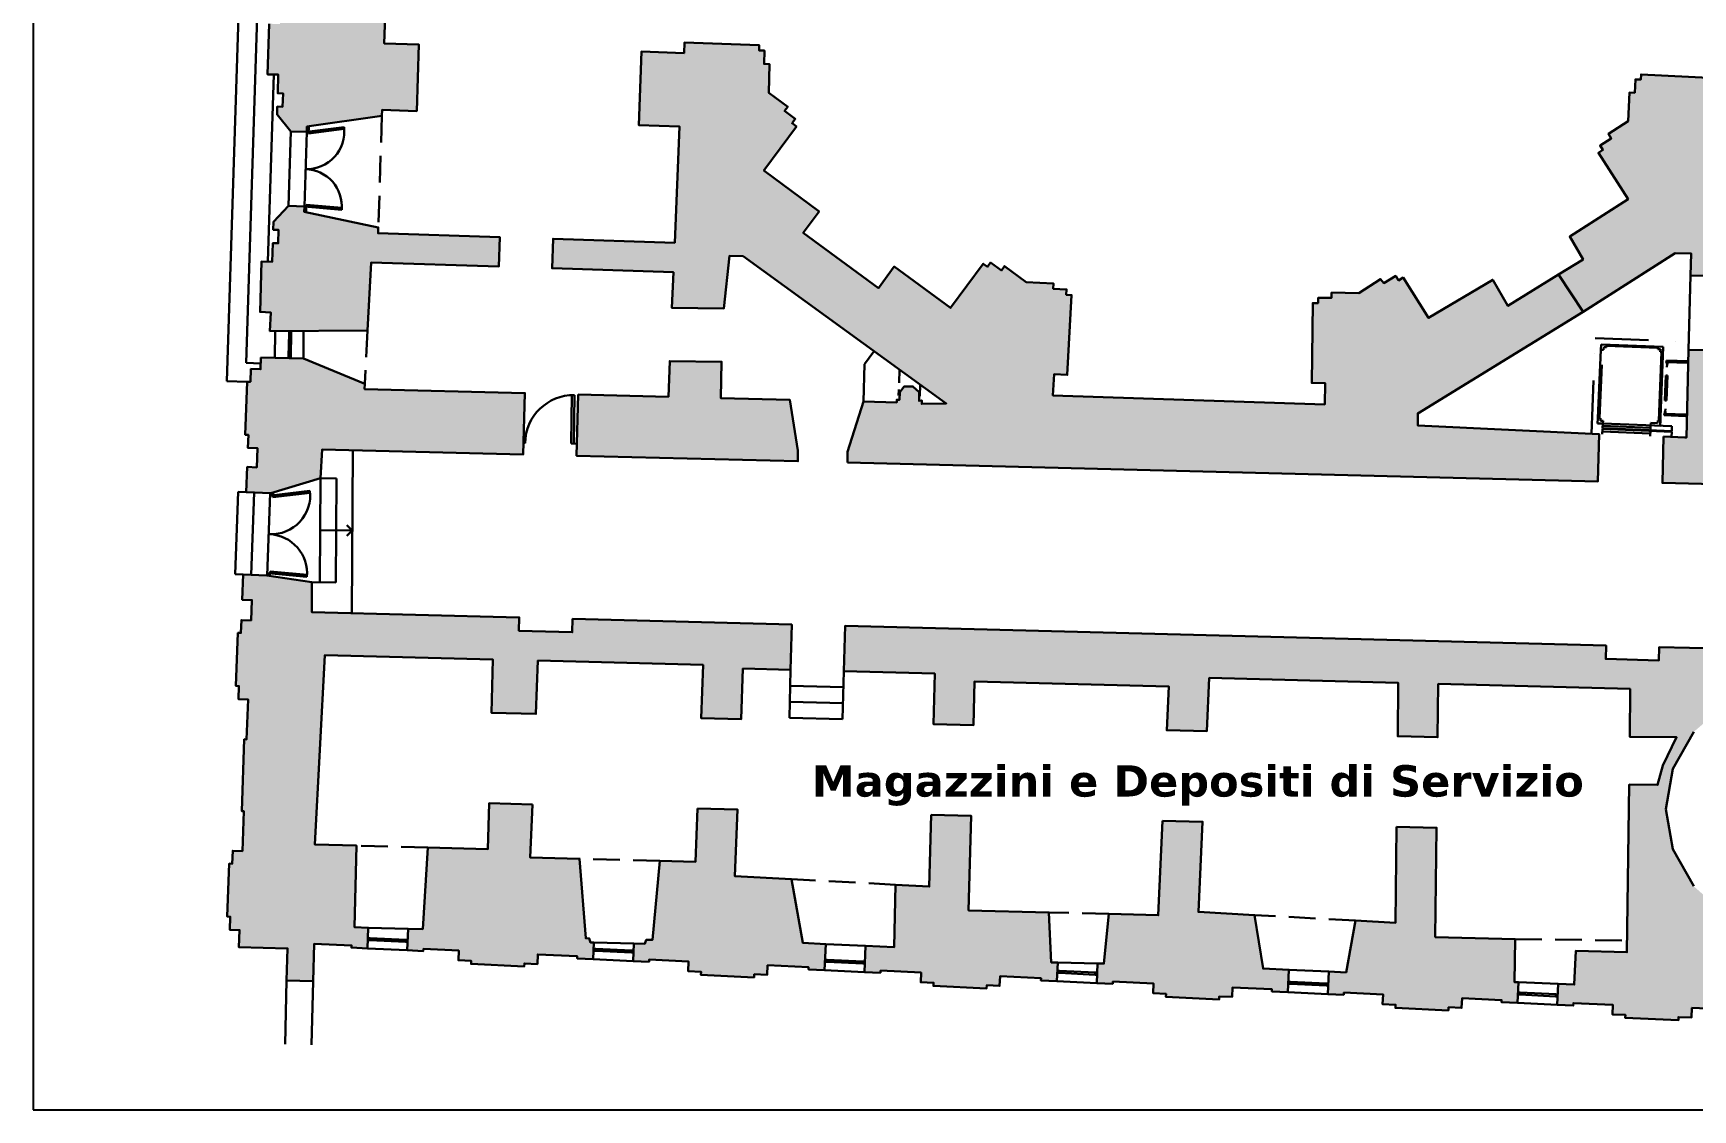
# Model space of a CAD drawing. Extents: x 1037 to 14540, y 1034 to 18285.
# Drawn here: x 7937 to 11051, y 14084 to 16105 of the extents above; entities that cross this region are included whole.
import ezdxf

# ---------------------------------------------------------------- set-up
doc = ezdxf.new("R2010")
doc.units = 0
doc.header["$LTSCALE"] = 100
doc.header["$MEASUREMENT"] = 0
for name, pattern in [('TRATTEGGIATA', [0.75, 0.5, -0.25]), ('TRATTEGGIATA2', [0.375, 0.25, -0.125]), ('TRATTO-PUNTOX2', [2, 1, -0.5, 0, -0.5])]:
    doc.linetypes.add(name, pattern=pattern)
for name, color, linetype in [('infissi', 251, 'CONTINUOUS'), ('legenda testi', 7, 'CONTINUOUS'), ('murature polilinee', 7, 'CONTINUOUS'), ('murature retini', 253, 'CONTINUOUS'), ('proiezioni', 252, 'CONTINUOUS')]:
    doc.layers.add(name, color=color, linetype=linetype)
doc.layers.add('testi', color=252, linetype='CONTINUOUS', lineweight=30)
doc.styles.add('stile1', font='verdanab.ttf', dxfattribs={"height": 1})

msp = doc.modelspace()

# ---------------------------------------------------------------- hatches: boundary and pattern name
at = {"layer": 'murature retini', "lineweight": 30}
h = msp.add_hatch(color=256, dxfattribs=at)
h.paths.add_polyline_path([(12325.4, 14386.1), (13607.9, 14590.4), (13499.7, 15175.4), (13788.9, 15228.9), (13750.9, 15438.3), (13750.1, 15456.9), (13775, 15457.9), (13775.7, 15443), (14099.7, 15504.1), (14075.1, 15638.1), (13769.8, 15580.5), (13771.2, 15547.9), (13746.2, 15546.8), (13743.9, 15601.1), (14134.4, 15674.8), (14270.6, 14934.1), (14183.5, 14739), (14091.9, 15206.2), (13591.4, 15113.6), (13685.5, 14604.7), (13761, 14618.7), (13805.3, 14510.4), (13269.8, 14427.9), (13298.8, 14239.8), (13191.6, 14266), (13162.6, 14454), (12351.7, 14328.2), (12346.5, 14328.2), (12343.4, 14351.9), (12328, 14350.9)])
h.paths.add_polyline_path([(10845.6, 15581.7), (10799.4, 15652.1), (10845.6, 15680.2), (10820.4, 15723.4), (10929.9, 15793.3), (10874.4, 15880.4), (10882.8, 15885.8), (10877.4, 15894.2), (10898.5, 15907.6), (10893.1, 15916.1), (10929.9, 15939.6), (10932.6, 15993.8), (10942.6, 15993.3), (10943.8, 16018.3), (10953.8, 16017.8), (10954.3, 16027.8), (11094.1, 16020.9), (11093.5, 16005.9), (11103.5, 16005.5), (11100.2, 15921.1), (11340.7, 15911.3), (11347.6, 15890.3), (11355.9, 15869), (11531.7, 15863.1), (11539, 15903.3), (11779.4, 15893.5), (11787.8, 16099.3), (11844.1, 16125.5), (11849.9, 16266.9), (11795.8, 16297.6), (11804.1, 16502.3), (11563.7, 16512), (11544.7, 16551.3), (11380.5, 16556.6), (11367.2, 16520), (11124.9, 16529.9), (11121.4, 16446.5), (11111.4, 16446.9), (11110.8, 16432), (10970.9, 16436.4), (10971.2, 16446.4), (10961.2, 16446.7), (10962, 16471.7), (10952, 16472), (10953.6, 16522), (10913.3, 16551.5), (10919.2, 16559.6), (10899, 16574.3), (10904.9, 16582.4), (10896.8, 16588.3), (10957.8, 16671.7), (10852.9, 16748.5), (10882.4, 16788.8), (10741.2, 16892.1), (10711.7, 16851.8), (10606.7, 16928.5), (10545.7, 16845.1), (10537.7, 16851), (10531.8, 16843), (10511.6, 16857.7), (10505.7, 16849.7), (10465.3, 16879.2), (10415.4, 16881.8), (10415.9, 16891.8), (10391, 16893.1), (10391.5, 16903.1), (10381.5, 16903.7), (10389.5, 17053.5), (10414.4, 17052.1), (10416.5, 17092.1), (9906.3, 17109), (9905.8, 17069), (9930.8, 17068.6), (9928.8, 16918.6), (9918.8, 16918.8), (9918.7, 16908.8), (9893.7, 16909.1), (9893.6, 16899.1), (9843.6, 16899.8), (9801.3, 16873), (9796, 16881.4), (9774.9, 16868), (9769.5, 16876.5), (9761.1, 16871.1), (9705.7, 16958.4), (9596, 16888.7), (9569.2, 16930.9), (9421.4, 16837.2), (9448.2, 16795), (9338.4, 16725.3), (9393.8, 16638.1), (9385.3, 16632.7), (9390.7, 16624.3), (9369.6, 16610.9), (9374.9, 16602.4), (9332.7, 16575.6), (9331, 16525.7), (9321, 16526), (9320.1, 16501), (9310.1, 16501.4), (9309.8, 16491.4), (9169.9, 16496.2), (9170.6, 16516.2), (9090.6, 16518.9), (9095.4, 16656.9), (9173.9, 16654.2), (9179.5, 16872.5), (8951.3, 16881.1), (8953.1, 16935.7), (9180.9, 16927.8), (9183, 17024.5), (9254.7, 17023.6), (9252.7, 16875.4), (9604.1, 17105), (9586.4, 17142.1), (9256.4, 17146.6), (9255.8, 17103.5), (9186.1, 17104.5), (9186.2, 17114.5), (8824.1, 17119.5), (8823.9, 17111.8), (8813.9, 17112.1), (8814.1, 17119.6), (8616.3, 17122.3), (8613.8, 16942.4), (8809.6, 16939.7), (8811.6, 17022.1), (8821.6, 17021.9), (8819.6, 16940.3), (8853.2, 16939.1), (8851.4, 16884.3), (8623.2, 16891.7), (8622.8, 16880.7), (8482, 16860.8), (8481.7, 16850.8), (8451.7, 16851.8), (8425.9, 16883.4), (8426.5, 16898.4), (8436.5, 16898), (8437.3, 16923), (8427.3, 16923.4), (8428.5, 16958.3), (8408.5, 16959), (8411.8, 17054), (8431.8, 17053.4), (8432.9, 17088.4), (8442.9, 17088), (8445.2, 17138.8), (8463.4, 17138.5), (8468.2, 17394.1), (8543.2, 17392.7), (8541, 17275.1), (9100.9, 17264.6), (9103.1, 17382.2), (9168.1, 17381.3), (9166.1, 17273.5), (9669.5, 17264.1), (9670.2, 17301.7), (9731.7, 17300.6), (9731, 17262.9), (10300.9, 17252.2), (10302.9, 17359.7), (10372.7, 17358.4), (10370.7, 17250.9), (10965.6, 17239.8), (10963.4, 17365.6), (11039.4, 17367), (11042.2, 17210.6), (12047.6, 17235.5), (12046.7, 17358.8), (12123.7, 17352.9), (12124.7, 17250.2), (12265.4, 17263.7), (12393, 17276), (12398.9, 17226.8), (12325.6, 17219.8), (12351.6, 17017.3), (12434, 17024.8), (12438.6, 16974.8), (12339.6, 16968.3), (12355.1, 16847.8), (12799.7, 16877.3), (12781.9, 17013), (12857.7, 17032.3), (12870.3, 16980.7), (13637, 17097.9), (13625.3, 17221.5), (13827.9, 17269.4), (13862.2, 17112.3), (14105.8, 15822), (13783.3, 15761.1), (13636.3, 16983.1), (13270.8, 16921.7), (13272.9, 16909.1), (12945.2, 16854), (12285.2, 16810.3), (12267.6, 17213.7), (12152, 17202.6), (12153.7, 17175.6), (12158.7, 17175.9), (12162.6, 17097), (12157.5, 17096.8), (12158.5, 17069.9), (12153.7, 17069.7), (12170.7, 16680.9), (12174.7, 16681.3), (12177.2, 16654.5), (12183.3, 16655.1), (12188.5, 16576.2), (12183.4, 16575.9), (12185.2, 16549), (12181.2, 16548.7), (12195.7, 16329.2), (12148.3, 16326.1), (12147.9, 16331.5), (12075.2, 16332.7), (12023.9, 17107.9), (11147.1, 17086.1), (11146.4, 17036.2), (11055.1, 17037.5), (11056.9, 17111.4), (10727, 17119.3), (10707.9, 17082.9), (11050.4, 16840.3), (11053.2, 16957.5), (11145.3, 16956.2), (11140.7, 16616.5), (11927.4, 16584.6), (11894.7, 15803.3), (11134.3, 15822.4), (11129.8, 15649.3), (11047, 15650.4), (11048, 15691.6), (11018.4, 15692)])
h.paths.add_polyline_path([(12018, 15320.1), (12165.1, 15316.4), (12114, 15797.8), (12001.1, 15800.7), (12005.2, 15901.6), (12072.3, 15899.9), (12070.9, 16117.5), (12161.5, 16131.5), (12161.2, 16136.9), (12208.2, 16140.2), (12223.5, 15909.5), (12228.3, 15909.8), (12229.9, 15885.7), (12235, 15886.1), (12240.2, 15807.2), (12235.2, 15806.9), (12236.8, 15782.8), (12231.9, 15782.5), (12259.5, 15366.1), (12264.3, 15366.4), (12265.9, 15342.3), (12271, 15342.7), (12276.2, 15263.8), (12271.1, 15263.5), (12272.7, 15239.4), (12267.9, 15239.1), (12271.9, 15178.7), (12228.7, 15175.9), (12228.2, 15183.5), (12161.2, 15189.3), (12163, 15231.4), (12015.9, 15235.1)])
h.paths.add_polyline_path([(11511.5, 15332.8), (11918.1, 15322.6), (11915.9, 15237.6), (11509.4, 15247.8)])
h.paths.add_polyline_path([(10996.5, 15347.8), (11036.4, 15346.3), (11039.3, 15346.1), (11043.5, 15510.4), (11126.3, 15509.3), (11122.3, 15342.6), (11411.6, 15335.3), (11409.4, 15250.4), (10994.3, 15261)])
h.paths.add_polyline_path([(9465.1, 15299.2), (9465.4, 15319.2), (9495.5, 15413.4), (9557.6, 15411.9), (9557.7, 15416.9), (9562.7, 15416.8), (9563.5, 15431.4), (9571.7, 15442), (9588.1, 15442), (9599.6, 15431.4), (9599.6, 15414.9), (9604.6, 15415.8), (9604.6, 15409.2), (9650.5, 15410), (9269.3, 15686.8), (9243.5, 15687.1), (9233.1, 15588.2), (9135.8, 15589.5), (9138.6, 15656.4), (8910.9, 15663.8), (8912.6, 15719.1), (9140.9, 15711.7), (9149.8, 15929.9), (9073.6, 15932.7), (9078.7, 16070.7), (9158.7, 16067.7), (9159.4, 16087.7), (9299.3, 16082.6), (9299.2, 16072.6), (9309.2, 16072.4), (9308.7, 16047.4), (9318.7, 16047.2), (9317.8, 15993), (9353, 15967), (9347.1, 15959), (9367.3, 15944.2), (9361.3, 15936.1), (9369.4, 15930.2), (9308.2, 15847), (9412, 15770.6), (9382.3, 15730.3), (9523.3, 15626.6), (9553, 15666.9), (9658.6, 15589.2), (9719.8, 15672.4), (9727.8, 15666.5), (9733.8, 15674.6), (9753.9, 15659.7), (9759.8, 15667.8), (9800.3, 15638), (9851.7, 15635.3), (9851.2, 15625.3), (9876.2, 15624), (9875.6, 15614), (9885.6, 15613.5), (9877.7, 15463.7), (9852.7, 15465), (9850.6, 15425), (10360.8, 15408.2), (10361.3, 15448.2), (10336.3, 15448.5), (10338.3, 15598.5), (10348.3, 15598.3), (10348.4, 15608.3), (10373.4, 15608), (10373.6, 15618), (10425, 15617.3), (10465.5, 15643.5), (10471.9, 15635.9), (10493.9, 15649.4), (10499.2, 15641), (10507.7, 15646.3), (10555.6, 15570.7), (10676, 15642.1), (10704.6, 15593.1), (10799.6, 15651.8), (10845.6, 15581.7), (10535.2, 15391.2), (10535.2, 15368.7), (10875.6, 15352.4), (10873.3, 15263.8)])
h.paths.add_polyline_path([(8959.8, 15426.9), (9129, 15422.6), (9131.7, 15489.6), (9228.9, 15488.3), (9227.2, 15420.2), (9356.8, 15416.9), (9372.3, 15321.5), (9372, 15301.5), (8956.9, 15311.9)], flags=17)
h.paths.add_polyline_path([(8364.6, 15496.3), (8444.4, 15494.2), (8559.4, 15447), (8558.9, 15437), (8859.8, 15429.4), (8856.9, 15314.4), (8479.5, 15323.9), (8476.4, 15269.5), (8383.2, 15241.8), (8336.9, 15243.6), (8338.7, 15290.8), (8356.8, 15290.1), (8358.2, 15326), (8340.1, 15326.7), (8341, 15351), (8335.2, 15351.2), (8338.9, 15450.9), (8344.7, 15450.7), (8345.6, 15475), (8363.8, 15474.3)])
h.paths.add_polyline_path([(8446, 15779.8), (8445.7, 15769.8), (8584.8, 15740.6), (8584.5, 15729.6), (8812.7, 15722.3), (8810.9, 15667), (8571.5, 15674.7), (8564.7, 15547.1), (8381.5, 15546), (8382.8, 15581), (8362.8, 15581.7), (8365.8, 15676.7), (8385.8, 15676), (8386.9, 15711), (8396.9, 15710.7), (8397.7, 15735.7), (8387.7, 15736), (8388.2, 15751), (8416, 15780.8)])
h.paths.add_polyline_path([(8430.5, 16230.5), (8460.3, 16225.3), (8460, 16215.3), (8599.3, 16190.8), (8595.9, 16085.8), (8660.9, 16083.8), (8656.9, 15958.8), (8591.9, 15960.9), (8591.6, 15949.9), (8450.8, 15929.7), (8450.5, 15919.7), (8420.5, 15920.7), (8394.7, 15952.2), (8395.2, 15967.2), (8405.2, 15966.9), (8406, 15991.9), (8396, 15992.2), (8397.1, 16027.2), (8377.1, 16027.8), (8380.2, 16122.8), (8400.2, 16122.1), (8401.3, 16157.1), (8411.3, 16156.8), (8412.1, 16181.8), (8399.4, 16197.2)])
h.paths.add_polyline_path([(8419, 16682.2), (8446.9, 16711.9), (8476.9, 16710.9), (8476.5, 16700.9), (8615.6, 16671.4), (8615.2, 16660.4), (8680.2, 16658.2), (8675.9, 16533.2), (8610.9, 16535.5), (8607.3, 16430.5), (8466.7, 16415.4), (8466.3, 16405.4), (8436.2, 16402.1), (8407.4, 16437.4), (8421.1, 16452), (8421.9, 16477), (8412, 16477.3), (8413.2, 16512.3), (8393.2, 16513), (8396.4, 16607.9), (8416.4, 16607.3), (8417.6, 16642.2), (8427.6, 16641.9), (8428.5, 16666.9), (8418.5, 16667.2)])
h.paths.add_polyline_path([(11488.2, 14938.3), (11908.2, 14928.3), (11907.5, 14903.3), (12007.5, 14901), (12008.1, 14926), (12158.5, 14922.4), (12160.2, 14963.3), (12242.4, 14968.7), (12241.7, 14978.7), (12284.9, 14981.6), (12289.7, 14910.1), (12294.5, 14910.4), (12296.1, 14886.3), (12301.2, 14886.7), (12306.4, 14807.8), (12301.3, 14807.5), (12302.9, 14783.4), (12298.1, 14783.1), (12326.7, 14351), (12344.8, 14352.2), (12346.4, 14327.9), (12352.2, 14328.3), (12358.8, 14228.8), (12353, 14228.4), (12354.7, 14202.2), (12318.3, 14203.7), (12318, 14197.9), (12218.4, 14201.9), (12218.6, 14207.7), (12194.3, 14208.7), (12195, 14226.8), (12121.1, 14229.8), (12120.9, 14225.4), (12090.8, 14226.8), (12096.3, 14342.9), (12202.2, 14338.6), (12194.4, 14456.9), (12016.2, 14464.2), (12016, 14459.2), (12006, 14459.6), (12006.8, 14479.6), (12016.8, 14479.2), (12016.6, 14474.2), (12193.7, 14467), (12186.2, 14580.2), (12021.2, 14586.9), (12019.8, 14554.1), (12009.8, 14554.5), (12011.2, 14587.3), (11825.3, 14594.9), (11824.5, 14576.3), (11812.1, 14576.9), (11818.2, 14725.6), (11830.5, 14725.2), (11825.7, 14604.9), (12011.6, 14597.3), (12012.9, 14630.2), (12022.9, 14629.8), (12021.6, 14596.9), (12185.6, 14590.3), (12178.1, 14703.5), (12026.1, 14709.7), (12025.9, 14704.7), (12015.9, 14705.1), (12016.8, 14725.1), (12026.7, 14724.7), (12026.5, 14719.7), (12177.4, 14713.6), (12169.6, 14831.9), (12031.3, 14837.5), (12029.8, 14799.6), (12019.8, 14800), (12021.3, 14837.9), (11835.4, 14845.4), (11833.8, 14804.9), (11821.4, 14805.1), (11821.8, 14815.9), (11784.6, 14817.5), (11785.8, 14847.4), (11664.8, 14852.3), (11663.9, 14830.6), (11636.5, 14831.8), (11637.4, 14853.5), (11485.1, 14859.6)])
h.paths.add_polyline_path([(10831.6, 14382.5), (10927.7, 14379.9), (10932, 14694.5), (10985.2, 14693.9), (10994.9, 14730.6), (11020.8, 14783.5), (10933.1, 14784.5), (10933.7, 14874.2), (10573.8, 14883.5), (10572.6, 14783.5), (10497.6, 14785.4), (10498.8, 14885.4), (10143.9, 14894.7), (10139.3, 14794.7), (10064.3, 14796.7), (10068.1, 14878.9), (9703.6, 14888.4), (9701.5, 14806.1), (9626.5, 14808.1), (9629, 14903), (9458.4, 14907.5), (9460.6, 14992.4), (10888.5, 14955.4), (10887.9, 14930.4), (10987.9, 14927.8), (10988.5, 14952.8), (11102, 14949.8), (11100, 14833.8), (11053.2, 14793.6), (11013.8, 14724.1), (11000.7, 14648.7), (11013.8, 14573.3), (11053.2, 14503.7), (11099.9, 14462.6), (11224.5, 14463.4), (11271.6, 14503.7), (11311, 14573.3), (11324.1, 14648.7), (11311, 14724.1), (11271.6, 14793.6), (11225, 14833.7), (11227, 14944.6), (11388.3, 14940.7), (11385.1, 14863.7), (11371, 14864.3), (11370.3, 14623.4), (11480.4, 14618.9), (11480, 14608.9), (11370.2, 14613.4), (11369.5, 14372.4), (11570.1, 14364.3), (11579.9, 14604.8), (11569.9, 14605.3), (11570.3, 14615.2), (11590.3, 14614.4), (11580.1, 14363.9), (11590.1, 14363.5), (11584.6, 14248.5), (11554.8, 14250), (11555, 14253.6), (11480.8, 14257.2), (11480.1, 14239), (11455.8, 14240), (11455.5, 14234.2), (11355.9, 14238.3), (11356.1, 14244.1), (11331.8, 14245.1), (11332.5, 14263.2), (11049.6, 14275.3), (11048.9, 14257.2), (11024.5, 14258.2), (11024.3, 14252.4), (10924.7, 14256.5), (10924.9, 14262.3), (10900.6, 14263.2), (10901.3, 14281.4), (10827.4, 14284.4), (10827.2, 14279.9), (10797.1, 14281.3), (10799, 14320.4), (10829, 14319.2)])
h.paths.add_polyline_path([(11665.1, 14360.5), (11765.9, 14356.4), (11767.1, 14386.3), (11804.3, 14384.8), (11808.9, 14497.4), (11821.3, 14496.7), (11815.5, 14354.3), (12001.4, 14346.8), (12002.9, 14384.6), (12012.9, 14384.2), (12011.4, 14346.4), (12021.4, 14346), (12015.9, 14230.4), (11986.1, 14231.8), (11986.2, 14235.5), (11912.1, 14239), (11911.3, 14220.9), (11887, 14221.9), (11886.8, 14216.1), (11787.1, 14220.1), (11787.4, 14225.9), (11763, 14226.9), (11763.8, 14245), (11689.9, 14248), (11689.7, 14243.6), (11659.6, 14245)], flags=17)
h.paths.add_polyline_path([(10495.5, 14615.4), (10570.5, 14613.5), (10568, 14408.5), (10718, 14404.6), (10716.5, 14323.8), (10724, 14323.5), (10722.2, 14284.9), (10692.4, 14286.3), (10692.5, 14290), (10618.4, 14293.5), (10617.5, 14275.4), (10593.2, 14276.6), (10592.9, 14270.8), (10493.3, 14275.5), (10493.6, 14281.3), (10469.3, 14282.4), (10470.1, 14300.6), (10396.6, 14304.1), (10396.4, 14300.1), (10366.3, 14301.5), (10368.3, 14343.5), (10400.9, 14342), (10418.2, 14439.3), (10493.4, 14435.1)], flags=17)
h.paths.add_polyline_path([(10056.4, 14626.8), (10131.4, 14624.9), (10123.6, 14455.7), (10229.1, 14449.8), (10245, 14349.1), (10293.4, 14347.2), (10291.4, 14305.1), (10261.5, 14306.5), (10261.7, 14310.5), (10187.9, 14314), (10187, 14295.9), (10162.7, 14297), (10162.4, 14291.2), (10062.8, 14296), (10063.1, 14301.8), (10038.8, 14302.9), (10039.6, 14321), (9963.2, 14324.7), (9963, 14320.7), (9932.9, 14322.1), (9934.6, 14358.8), (9946.2, 14358.7), (9955.4, 14451.7), (10048.2, 14449.3)], flags=17)
h.paths.add_polyline_path([(9622.1, 14638.1), (9697.1, 14636.2), (9692.4, 14458.5), (9843.1, 14454.6), (9847.5, 14360.9), (9859.6, 14360.8), (9858, 14325.7), (9828.1, 14327.1), (9828.3, 14331.1), (9751.6, 14334.7), (9750.7, 14316.6), (9726.4, 14317.8), (9726.1, 14312), (9626.5, 14316.7), (9626.8, 14322.5), (9602.5, 14323.6), (9603.3, 14341.8), (9527.2, 14345.4), (9527, 14341.4), (9496.9, 14342.8), (9499.2, 14391.8), (9552.6, 14389.2), (9555, 14506.6), (9618.6, 14503.2)], flags=17)
h.paths.add_polyline_path([(9183.8, 14649.5), (9258.8, 14647.6), (9254, 14522.6), (9360.3, 14517), (9381.5, 14397.4), (9424.3, 14395.3), (9422, 14346.4), (9392.1, 14347.8), (9392.3, 14351.8), (9315.3, 14355.5), (9314.4, 14337.3), (9290.1, 14338.5), (9289.8, 14332.7), (9190.2, 14337.4), (9190.5, 14343.2), (9166.2, 14344.4), (9167, 14362.5), (9093, 14366), (9092.8, 14362), (9062.8, 14363.4), (9064.4, 14396.2), (9084.7, 14395.6), (9087.5, 14403.3), (9099.1, 14403), (9113.2, 14551.3), (9179.9, 14549.6)])
h.paths.add_polyline_path([(8873.9, 14657.5), (8870, 14557.6), (8962.3, 14555.2), (8974.1, 14406.2), (8980.5, 14406), (8982.9, 14398.3), (8989.4, 14398.1), (8987.9, 14367), (8958, 14368.4), (8958.1, 14372.4), (8884.1, 14375.9), (8883.2, 14357.8), (8858.9, 14359), (8858.6, 14353.2), (8759, 14357.9), (8759.3, 14363.7), (8735, 14364.9), (8735.8, 14383), (8669.4, 14386.1), (8669.2, 14382.2), (8639.1, 14383.6), (8641, 14424.1), (8668.1, 14423.4), (8677.8, 14576.6), (8790.6, 14573.7), (8792.7, 14659.7)], flags=17)
h.paths.add_polyline_path([(8331.1, 15088.9), (8375.4, 15087.2), (8460, 15074.4), (8459.9, 15018.4), (8849.2, 15008.3), (8848.6, 14983.3), (8948.6, 14980.7), (8949.2, 15005.7), (9360.6, 14995), (9358.4, 14910.1), (9269.1, 14912.4), (9265.4, 14817.4), (9190.4, 14819.4), (9194.3, 14919.3), (8884.4, 14927.4), (8880.5, 14827.4), (8796.9, 14829.6), (8799.4, 14929.6), (8484.5, 14937.8), (8465.7, 14582.1), (8543.7, 14580.1), (8540.3, 14426.7), (8566, 14426), (8564.2, 14387.1), (8534.3, 14388.6), (8534.5, 14392.6), (8464.6, 14395.9), (8462.8, 14325.8), (8412.8, 14327.1), (8414.4, 14387.1), (8323.1, 14389.4), (8324.3, 14421.5), (8306.1, 14422.1), (8307, 14446.5), (8301.3, 14446.7), (8305, 14546.4), (8310.8, 14546.1), (8311.7, 14570.5), (8329.8, 14569.8), (8332.7, 14644.6), (8328.7, 14644.7), (8333.1, 14779.6), (8337.7, 14779.5), (8340.5, 14854.5), (8322.4, 14855.2), (8323.3, 14879.5), (8317.5, 14879.7), (8321.2, 14979.4), (8327, 14979.2), (8327.9, 15003.5), (8346.1, 15002.8), (8347.5, 15041), (8329.4, 15041.7)])

# ---------------------------------------------------------------- linework, layer by layer
at = {"layer": 'infissi', "linetype": 'Continuous', "lineweight": 30}
for p, q in [((8450.5, 15919.7), (8520.4, 15928.8)), ((8454.4, 15930.2), (8454, 15916.6)), ((8454, 15916.6), (8520.7, 15925.2)), ((8446, 15779.8), (8516.1, 15773.6)), ((8449.7, 15783.1), (8449.2, 15769.1)), ((8449.7, 15783.1), (8516.3, 15777.2)), ((8417.4, 15541.3), (8416.5, 15498.6)), ((8421.4, 15541.2), (8420.5, 15498.5)), ((8946.9, 15334.6), (8948.1, 15425.7)), ((8951.5, 15334.5), (8952.8, 15425.8)), ((8383.5, 15237.3), (8456.5, 15246.2)), ((8383.7, 15242), (8383.5, 15237.3)), ((8387.5, 15243.1), (8387.1, 15234)), ((8387.1, 15234), (8456.8, 15242.5)), ((8377.8, 15091.4), (8377.6, 15086.9)), ((8377.8, 15091.4), (8450.9, 15084.4)), ((8381.6, 15094.8), (8381.3, 15086.3)), ((8381.6, 15094.8), (8451.1, 15088.1)), ((8569, 14402.5), (8636, 14399.3)), ((8569.2, 14406.5), (8636.2, 14403.3)), ((8992.7, 14382.4), (9059.6, 14379.2)), ((8992.8, 14386.4), (9059.8, 14383.2)), ((9426.8, 14361.7), (9493.8, 14358.6)), ((9427, 14365.7), (9493.9, 14362.6)), ((9862.8, 14341), (9929.8, 14337.8)), ((9863, 14345), (9929.9, 14341.8)), ((10296.2, 14320.4), (10363.1, 14317.2)), ((10296.4, 14324.4), (10363.3, 14321.2)), ((10727.1, 14300.3), (10794, 14297.1)), ((10727.2, 14304.3), (10794.2, 14301.1))]:
    msp.add_line(p, q, dxfattribs=at)
at = {"layer": 'infissi', "lineweight": 30}
for p, q in [((8860.1, 15335.8), (8857.4, 15335.8)), ((8946.9, 15334.6), (8957.4, 15334.4))]:
    msp.add_line(p, q, dxfattribs=at)
at = {"layer": 'infissi', "linetype": 'Continuous', "lineweight": 30}
for centre, radius, start, end in [((8450.5, 15920.3), 70.4, 268.1582, 6.9066), ((8446, 15779.6), 70.4, 355.0923, 88.1582), ((8951.8, 15334.1), 91.7, 89.3893, 178.9463), ((8383.6, 15237.9), 73.4, 267.7442, 6.4927), ((8377.8, 15091.2), 73.4, 354.6784, 87.7442)]:
    msp.add_arc(centre, radius, start, end, dxfattribs=at)
at = {"layer": 'legenda testi'}
msp.add_lwpolyline([(7937.2, 14084.1), (14443.4, 14084.1), (14443.4, 18195), (7937.2, 18195)], close=True, dxfattribs=at)
at = {"layer": 'murature polilinee', "lineweight": 30}
for points in [[(8599.3, 16190.8), (8595.9, 16085.8), (8660.9, 16083.8), (8656.9, 15958.8), (8591.9, 15960.9), (8591.6, 15949.9), (8450.8, 15929.7), (8450.5, 15919.7), (8420.5, 15920.7), (8394.7, 15952.2), (8395.2, 15967.2), (8405.2, 15966.9), (8406, 15991.9), (8396, 15992.2), (8397.1, 16027.2), (8377.1, 16027.8), (8380.2, 16122.8)], [(11129.8, 15649.3), (11047, 15650.4), (11048, 15691.6), (11018.4, 15692), (10845.6, 15581.7), (10799.4, 15652.1), (10799.4, 15652.1), (10799.4, 15652.1), (10799.4, 15652.1), (10799.4, 15652.1), (10799.4, 15652.1), (10799.4, 15652.1), (10799.4, 15652.1), (10799.4, 15652.1), (10799.4, 15652.1), (10799.4, 15652.1), (10799.4, 15652.1), (10799.4, 15652.1), (10799.4, 15652.1), (10799.4, 15652.1), (10799.4, 15652.1), (10799.4, 15652.1), (10845.6, 15680.2), (10820.4, 15723.4), (10929.9, 15793.3), (10874.4, 15880.4), (10882.8, 15885.8), (10877.4, 15894.2), (10898.5, 15907.6), (10893.1, 15916.1), (10929.9, 15939.6), (10932.6, 15993.8), (10942.6, 15993.3), (10943.8, 16018.3), (10953.8, 16017.8), (10954.3, 16027.8), (11094.1, 16020.9)], [(11332.5, 14263.2), (11049.6, 14275.3), (11048.9, 14257.2), (11024.5, 14258.2), (11024.3, 14252.4), (10924.7, 14256.5), (10924.9, 14262.3), (10900.6, 14263.2), (10901.3, 14281.4), (10827.4, 14284.4), (10827.2, 14279.9), (10797.1, 14281.3), (10799, 14320.4), (10829, 14319.2), (10831.6, 14382.5), (10927.7, 14379.9), (10932, 14694.5), (10985.2, 14693.9), (10994.9, 14730.6), (11020.8, 14783.5), (10933.1, 14784.5), (10933.7, 14874.2), (10573.8, 14883.5), (10572.6, 14783.5), (10497.6, 14785.4), (10498.8, 14885.4), (10143.9, 14894.7), (10139.3, 14794.7), (10064.3, 14796.7), (10068.1, 14878.9), (9703.6, 14888.4), (9701.5, 14806.1), (9626.5, 14808.1), (9629, 14903), (9458.4, 14907.5), (9460.6, 14992.4), (10888.5, 14955.4), (10887.9, 14930.4), (10987.9, 14927.8), (10988.5, 14952.8), (11102, 14949.8)], [(11053.2, 14793.6), (11013.8, 14724.1), (11000.7, 14648.7), (11013.8, 14573.3), (11053.2, 14503.7)]]:
    msp.add_lwpolyline(points, dxfattribs=at)
for points in [[(9465.1, 15299.2), (9465.4, 15319.2), (9495.5, 15413.4), (9557.6, 15411.9), (9557.7, 15416.9), (9562.7, 15416.8), (9562.7, 15416.8), (9562.7, 15416.8), (9563.5, 15431.4), (9571.7, 15442), (9588.1, 15442), (9599.6, 15431.4), (9599.6, 15414.9), (9604.6, 15415.8), (9604.6, 15409.2), (9650.5, 15410), (9269.3, 15686.8), (9243.5, 15687.1), (9233.1, 15588.2), (9135.8, 15589.5), (9138.6, 15656.4), (8910.9, 15663.8), (8912.6, 15719.1), (9140.9, 15711.7), (9149.8, 15929.9), (9073.6, 15932.7), (9078.7, 16070.7), (9158.7, 16067.7), (9159.4, 16087.7), (9299.3, 16082.6), (9299.2, 16072.6), (9309.2, 16072.4), (9308.7, 16047.4), (9318.7, 16047.2), (9317.8, 15993), (9353, 15967), (9347.1, 15959), (9367.3, 15944.2), (9361.3, 15936.1), (9369.4, 15930.2), (9308.2, 15847), (9412, 15770.6), (9382.3, 15730.3), (9523.3, 15626.6), (9553, 15666.9), (9658.6, 15589.2), (9719.8, 15672.4), (9727.8, 15666.5), (9733.8, 15674.6), (9753.9, 15659.7), (9759.8, 15667.8), (9800.3, 15638), (9851.7, 15635.3), (9851.2, 15625.3), (9876.2, 15624), (9875.6, 15614), (9885.6, 15613.5), (9877.7, 15463.7), (9852.7, 15465), (9850.6, 15425), (10360.8, 15408.2), (10361.3, 15448.2), (10336.3, 15448.5), (10338.3, 15598.5), (10348.3, 15598.3), (10348.4, 15608.3), (10373.4, 15608), (10373.6, 15618), (10425, 15617.3), (10465.5, 15643.5), (10471.9, 15635.9), (10493.9, 15649.4), (10499.2, 15641), (10507.7, 15646.3), (10555.6, 15570.7), (10555.6, 15570.7), (10555.6, 15570.7), (10555.6, 15570.7), (10555.6, 15570.7), (10555.6, 15570.7), (10555.6, 15570.7), (10555.6, 15570.7), (10555.6, 15570.7), (10555.6, 15570.7), (10555.6, 15570.7), (10676, 15642.1), (10704.6, 15593.1), (10799.6, 15651.8), (10845.6, 15581.7), (10535.2, 15391.2), (10535.2, 15391.2), (10535.2, 15391.2), (10535.2, 15391.2), (10535.2, 15391.2), (10535.2, 15391.2), (10535.2, 15391.2), (10535.2, 15391.2), (10535.2, 15391.2), (10535.2, 15368.7), (10535.2, 15368.7), (10535.2, 15368.7), (10535.2, 15368.7), (10535.2, 15368.7), (10535.2, 15368.7), (10535.2, 15368.7), (10875.6, 15352.4), (10873.3, 15263.8)], [(8446, 15779.8), (8445.7, 15769.8), (8584.8, 15740.6), (8584.5, 15729.6), (8812.7, 15722.3), (8810.9, 15667), (8571.5, 15674.7), (8564.7, 15547.1), (8381.5, 15546), (8382.8, 15581), (8362.8, 15581.7), (8365.8, 15676.7), (8385.8, 15676), (8386.9, 15711), (8396.9, 15710.7), (8397.7, 15735.7), (8387.7, 15736), (8388.2, 15751), (8416, 15780.8)], [(10996.5, 15347.8), (11036.4, 15346.3), (11039.3, 15346.1), (11043.5, 15510.4), (11126.3, 15509.3), (11122.3, 15342.6), (11411.6, 15335.3), (11409.4, 15250.4), (10994.3, 15261)], [(8364.6, 15496.3), (8444.4, 15494.2), (8559.4, 15447), (8558.9, 15437), (8859.8, 15429.4), (8856.9, 15314.4), (8479.5, 15323.9), (8476.4, 15269.5), (8383.2, 15241.8), (8336.9, 15243.6), (8338.7, 15290.8), (8356.8, 15290.1), (8358.2, 15326), (8340.1, 15326.7), (8341, 15351), (8335.2, 15351.2), (8338.9, 15450.9), (8344.7, 15450.7), (8345.6, 15475), (8363.8, 15474.3)], [(8959.8, 15426.9), (9129, 15422.6), (9131.7, 15489.6), (9228.9, 15488.3), (9227.2, 15420.2), (9356.8, 15416.9), (9372.3, 15321.5), (9372, 15301.5), (8956.9, 15311.9)], [(8331.1, 15088.9), (8375.4, 15087.2), (8460, 15074.4), (8459.9, 15018.4), (8849.2, 15008.3), (8848.6, 14983.3), (8948.6, 14980.7), (8949.2, 15005.7), (9360.6, 14995), (9358.4, 14910.1), (9269.1, 14912.4), (9265.4, 14817.4), (9190.4, 14819.4), (9194.3, 14919.3), (8884.4, 14927.4), (8880.5, 14827.4), (8796.9, 14829.6), (8799.4, 14929.6), (8484.5, 14937.8), (8465.7, 14582.1), (8543.7, 14580.1), (8540.3, 14426.7), (8566, 14426), (8564.2, 14387.1), (8534.3, 14388.6), (8534.5, 14392.6), (8464.6, 14395.9), (8462.8, 14325.8), (8412.8, 14327.1), (8414.4, 14387.1), (8323.1, 14389.4), (8324.3, 14421.5), (8306.1, 14422.1), (8307, 14446.5), (8301.3, 14446.7), (8305, 14546.4), (8310.8, 14546.1), (8311.7, 14570.5), (8329.8, 14569.8), (8332.7, 14644.6), (8328.7, 14644.7), (8333.1, 14779.6), (8337.7, 14779.5), (8340.5, 14854.5), (8322.4, 14855.2), (8323.3, 14879.5), (8317.5, 14879.7), (8321.2, 14979.4), (8327, 14979.2), (8327.9, 15003.5), (8346.1, 15002.8), (8347.5, 15041), (8329.4, 15041.7)], [(8873.9, 14657.5), (8870, 14557.6), (8962.3, 14555.2), (8974.1, 14406.2), (8980.5, 14406), (8982.9, 14398.3), (8989.4, 14398.1), (8987.9, 14367), (8958, 14368.4), (8958.1, 14372.4), (8884.1, 14375.9), (8883.2, 14357.8), (8858.9, 14359), (8858.6, 14353.2), (8759, 14357.9), (8759.3, 14363.7), (8735, 14364.9), (8735.8, 14383), (8669.4, 14386.1), (8669.2, 14382.2), (8639.1, 14383.6), (8641, 14424.1), (8668.1, 14423.4), (8677.8, 14576.6), (8790.6, 14573.7), (8792.7, 14659.7)], [(9183.8, 14649.5), (9258.8, 14647.6), (9254, 14522.6), (9360.3, 14517), (9381.5, 14397.4), (9424.3, 14395.3), (9422, 14346.4), (9392.1, 14347.8), (9392.3, 14351.8), (9315.3, 14355.5), (9314.4, 14337.3), (9290.1, 14338.5), (9289.8, 14332.7), (9190.2, 14337.4), (9190.5, 14343.2), (9166.2, 14344.4), (9167, 14362.5), (9093, 14366), (9092.8, 14362), (9062.8, 14363.4), (9064.4, 14396.2), (9084.7, 14395.6), (9087.5, 14403.3), (9099.1, 14403), (9113.2, 14551.3), (9179.9, 14549.6)], [(9622.1, 14638.1), (9697.1, 14636.2), (9692.4, 14458.5), (9843.1, 14454.6), (9847.5, 14360.9), (9859.6, 14360.8), (9858, 14325.7), (9828.1, 14327.1), (9828.3, 14331.1), (9751.6, 14334.7), (9750.7, 14316.6), (9726.4, 14317.8), (9726.1, 14312), (9626.5, 14316.7), (9626.8, 14322.5), (9602.5, 14323.6), (9603.3, 14341.8), (9527.2, 14345.4), (9527, 14341.4), (9496.9, 14342.8), (9499.2, 14391.8), (9552.6, 14389.2), (9555, 14506.6), (9618.6, 14503.2)], [(10056.4, 14626.8), (10131.4, 14624.9), (10123.6, 14455.7), (10229.1, 14449.8), (10245, 14349.1), (10293.4, 14347.2), (10291.4, 14305.1), (10261.5, 14306.5), (10261.7, 14310.5), (10187.9, 14314), (10187, 14295.9), (10162.7, 14297), (10162.4, 14291.2), (10062.8, 14296), (10063.1, 14301.8), (10038.8, 14302.9), (10039.6, 14321), (9963.2, 14324.7), (9963, 14320.7), (9932.9, 14322.1), (9934.6, 14358.8), (9946.2, 14358.7), (9955.4, 14451.7), (10048.2, 14449.3)], [(10495.5, 14615.4), (10570.5, 14613.5), (10568, 14408.5), (10718, 14404.6), (10716.5, 14323.8), (10724, 14323.5), (10722.2, 14284.9), (10692.4, 14286.3), (10692.5, 14290), (10618.4, 14293.5), (10617.5, 14275.4), (10593.2, 14276.6), (10592.9, 14270.8), (10493.3, 14275.5), (10493.6, 14281.3), (10469.3, 14282.4), (10470.1, 14300.6), (10396.6, 14304.1), (10396.4, 14300.1), (10366.3, 14301.5), (10368.3, 14343.5), (10400.9, 14342), (10418.2, 14439.3), (10493.4, 14435.1)]]:
    msp.add_lwpolyline(points, close=True, dxfattribs=at)
at = {"layer": 'proiezioni', "linetype": 'Continuous', "lineweight": 30}
for p, q in [((8356.2, 17187.1), (8300.4, 15452.1)), ((8390.1, 17151), (8336.5, 15486)), ((8388.9, 16027.4), (8377.7, 15676.3)), ((8420.5, 15920.7), (8416, 15780.8)), ((8391.5, 15545.7), (8390.5, 15494.9)), ((8417.4, 15545.3), (8417.4, 15541.3)), ((8421.4, 15545.3), (8421.4, 15541.2)), ((8444.7, 15545), (8444.4, 15494.2)), ((10879, 15510.9), (10879.4, 15520.9)), ((10879, 15510.9), (10884, 15510.7)), ((10879.4, 15520.9), (10995.8, 15516.5)), ((10884, 15510.7), (10884.2, 15515.7)), ((10884.2, 15515.7), (10889.2, 15515.5)), ((10889.2, 15515.5), (10889.4, 15520.5)), ((10985.6, 15511.9), (10985.8, 15516.9)), ((10990.6, 15511.7), (10985.6, 15511.9)), ((10990.4, 15506.7), (10990.6, 15511.7)), ((10995.4, 15506.5), (10995.8, 15516.5)), ((8364.2, 15485.1), (8336.5, 15486)), ((8416.5, 15498.6), (8416.4, 15494.5)), ((8416.5, 15498.6), (8420.5, 15498.5)), ((8420.5, 15498.5), (8420.4, 15494.5)), ((10995.4, 15506.5), (10990.4, 15506.7)), ((8338.9, 15450.9), (8300.4, 15452.1)), ((10882.8, 15372.2), (10872.8, 15372.6)), ((10878.2, 15382.4), (10873.2, 15382.6)), ((10878, 15377.4), (10878.2, 15382.4)), ((10883, 15377.2), (10878, 15377.4)), ((10882.8, 15372.2), (10883, 15377.2)), ((10972.2, 15368.5), (10972.4, 15373.5)), ((10972.4, 15373.5), (10985.3, 15373)), ((10980.2, 15368.4), (10990.2, 15368.1)), ((10985.3, 15373), (10985.5, 15378.3)), ((10985.5, 15378.3), (10990.5, 15378.1)), ((8566, 14426), (8641, 14424.1)), ((8564.9, 14402.7), (8569, 14402.5)), ((8565.1, 14406.7), (8569.2, 14406.5)), ((8569.2, 14406.5), (8569, 14402.5)), ((8636.2, 14403.3), (8636, 14399.3)), ((8636, 14399.3), (8639.8, 14399.1)), ((8636.2, 14403.3), (8640, 14403.1)), ((8989.4, 14398.1), (9064.4, 14396.2)), ((9424.3, 14395.3), (9499.2, 14391.8)), ((8564.2, 14387.1), (8639.1, 14383.6)), ((8987.9, 14367), (9062.8, 14363.4)), ((8988.7, 14382.6), (8992.7, 14382.4)), ((8988.8, 14386.6), (8992.8, 14386.4)), ((8992.8, 14386.4), (8992.7, 14382.4)), ((9059.8, 14383.2), (9059.6, 14379.2)), ((9059.6, 14379.2), (9063.6, 14379)), ((9059.8, 14383.2), (9063.8, 14383)), ((9422.8, 14361.9), (9426.8, 14361.7)), ((9423, 14365.9), (9427, 14365.7)), ((9427, 14365.7), (9426.8, 14361.7)), ((9493.9, 14362.6), (9493.8, 14358.6)), ((9493.8, 14358.6), (9497.7, 14358.4)), ((9493.9, 14362.6), (9497.9, 14362.4)), ((9859.6, 14360.8), (9934.6, 14358.8)), ((9422.1, 14346.4), (9497, 14342.8)), ((9858.1, 14325.7), (9933, 14322.1)), ((9858.8, 14341.2), (9862.8, 14341)), ((9859, 14345.2), (9863, 14345)), ((9863, 14345), (9862.8, 14341)), ((9929.9, 14341.8), (9929.8, 14337.8)), ((9929.8, 14337.8), (9933.7, 14337.6)), ((9929.9, 14341.8), (9933.9, 14341.6)), ((10293.4, 14347.2), (10368.3, 14343.5)), ((10291.5, 14305.1), (10366.4, 14301.5)), ((10292.2, 14320.6), (10296.2, 14320.4)), ((10292.4, 14324.6), (10296.4, 14324.4)), ((10296.4, 14324.4), (10296.2, 14320.4)), ((10363.3, 14321.2), (10363.1, 14317.2)), ((10363.1, 14317.2), (10367.1, 14317.1)), ((10363.3, 14321.2), (10367.3, 14321)), ((10723.1, 14300.4), (10727.1, 14300.3)), ((10723.2, 14304.4), (10727.2, 14304.3)), ((10724, 14323.5), (10799, 14320.4)), ((10727.2, 14304.3), (10727.1, 14300.3)), ((10794.2, 14301.1), (10794, 14297.1)), ((10794, 14297.1), (10797.8, 14296.9)), ((10794.2, 14301.1), (10798, 14300.9)), ((10722.3, 14284.9), (10797.2, 14281.3))]:
    msp.add_line(p, q, dxfattribs=at)
at = {"layer": 'proiezioni', "linetype": 'TRATTEGGIATA', "lineweight": 30}
for p, q in [((8591.6, 15949.9), (8584.8, 15740.6)), ((8564.7, 15547.1), (8559.4, 15447)), ((8677.8, 14576.6), (8543.7, 14580.1)), ((9113.2, 14551.3), (8962.3, 14555.2)), ((9555, 14506.6), (9360.3, 14517)), ((9955.4, 14451.7), (9843.1, 14454.6)), ((10418.2, 14439.3), (10229.1, 14449.8)), ((10718, 14404.6), (10928, 14402))]:
    msp.add_line(p, q, dxfattribs=at)
at = {"layer": 'proiezioni', "lineweight": 30}
for p, q in [((8450.5, 15919.7), (8446, 15779.8)), ((11043.5, 15510.4), (11047, 15650.4)), ((8417.4, 15541.3), (8421.4, 15541.2)), ((10879, 15510.9), (10873.2, 15382.6)), ((10990.2, 15368.1), (10995.8, 15516.5)), ((9495.5, 15413.4), (9497.3, 15483.9)), ((9514.4, 15507.4), (9497.3, 15483.9)), ((10987.6, 15378.2), (10992.4, 15506.6)), ((11001.7, 15486.7), (11001.8, 15490.7)), ((11001.7, 15487.7), (11041.7, 15486.2)), ((11001.7, 15486.7), (11002.7, 15486.7)), ((11001.8, 15490.7), (11041.8, 15489.2)), ((11002.6, 15483.7), (11002.7, 15486.7)), ((11002.6, 15483.7), (11003.6, 15483.7)), ((11002.9, 15478.4), (11003.1, 15483.7)), ((11003.6, 15483.7), (11003.7, 15486.7)), ((11003.7, 15486.7), (11004.7, 15486.6)), ((11004.7, 15486.6), (11004.7, 15487.6)), ((11000.8, 15462.8), (10999, 15415.8)), ((11000.8, 15462.8), (11003.8, 15462.7)), ((11003.8, 15462.7), (11002, 15415.7)), ((10999, 15415.8), (11002, 15415.7)), ((10998.1, 15391.8), (10997.9, 15387.8)), ((10997.9, 15387.8), (10998, 15390.8)), ((10997.9, 15387.8), (11037.9, 15386.3)), ((10998, 15390.8), (11038, 15389.3)), ((10998.1, 15391.8), (10999.1, 15391.8)), ((10999.2, 15394.8), (10999.1, 15391.8)), ((10999.2, 15394.8), (11000.2, 15394.7)), ((10999.9, 15400), (10999.7, 15394.8)), ((11000.2, 15394.7), (11000.1, 15391.7)), ((11000.1, 15391.7), (11001.1, 15391.7)), ((11001.1, 15391.7), (11001, 15390.7)), ((10872.8, 15372.6), (10873.2, 15382.6)), ((10881.5, 15352.2), (10881.9, 15362.2)), ((10881.7, 15357.2), (10971.6, 15353.5)), ((10881.9, 15363.7), (10882.3, 15372.2)), ((11011.8, 15358.3), (10881.9, 15363.7)), ((11011.8, 15356.8), (10881.9, 15362.2)), ((10882.1, 15367.9), (10972, 15364.2)), ((10882.3, 15372.2), (11012.2, 15367.3)), ((10971.4, 15348.8), (10971.8, 15358.7)), ((10971.9, 15360.2), (10972.2, 15368.8)), ((10990.2, 15368.1), (10990.5, 15378.1)), ((11011.4, 15347.3), (11011.8, 15356.8)), ((11011.8, 15358.3), (11012.2, 15367.3)), ((8535, 15016.5), (8536.7, 15322.5)), ((8475.3, 15074.4), (8476.4, 15269.7)), ((8476.4, 15269.5), (8506.4, 15269.1)), ((8505.3, 15073.7), (8506.4, 15269.1)), ((8321.9, 15244.1), (8316.1, 15089.5)), ((8336.9, 15243.6), (8321.9, 15244.1)), ((8351.9, 15243), (8346.1, 15088.3)), ((8381.9, 15241.9), (8376.1, 15087.2)), ((8475.8, 15172), (8535.8, 15171.7)), ((8535.8, 15171.7), (8525.7, 15161.8)), ((8535.8, 15171.7), (8525.8, 15181.8)), ((8316.1, 15089.5), (8331.1, 15088.9)), ((8460, 15074.4), (8505.3, 15073.7)), ((9358.4, 14910.1), (9356.1, 14820.1)), ((9458.4, 14907.5), (9456, 14817.5)), ((9457.6, 14877.5), (9357.6, 14880.1)), ((9456.8, 14847.5), (9356.9, 14850.1)), ((9456, 14817.5), (9356.1, 14820.1)), ((8409.7, 14207.1), (8412.8, 14327.1)), ((8459.7, 14205.8), (8462.8, 14325.8))]:
    msp.add_line(p, q, dxfattribs=at)
at = {"layer": 'proiezioni', "linetype": 'TRATTO-PUNTOX2', "lineweight": 30}
for p, q in [((10861.5, 15353), (10868.3, 15532.8)), ((10868.3, 15532.8), (11043.2, 15526.2)), ((10876.6, 15382.4), (10881.5, 15510.8)), ((10889.3, 15518), (10985.7, 15514.4))]:
    msp.add_line(p, q, dxfattribs=at)
at = {"layer": 'proiezioni', "linetype": 'TRATTEGGIATA2', "lineweight": 30}
for p, q in [((9562.5, 15473.6), (9561.2, 15424.8)), ((9562.5, 15473.6), (9561.2, 15424.8)), ((9601.8, 15445), (9601.2, 15423.8))]:
    msp.add_line(p, q, dxfattribs=at)
at = {"layer": 'proiezioni', "linetype": 'TRATTO-PUNTOX2', "lineweight": 30, "ltscale": 0.5}
msp.add_line((11002.3, 15462.7), (11000.5, 15415.7), dxfattribs=at)
at = {"layer": 'proiezioni', "lineweight": 30, "const_width": 1}
msp.add_lwpolyline([(8475.3, 15172, 1), (8476.3, 15172, 1)], format="xyb", close=True, dxfattribs=at)

# ---------------------------------------------------------------- texts
at = {"layer": 'testi', "color": 255, "style": 'stile1'}
msp.add_text('Magazzini e Depositi di Servizio', height=58.934, dxfattribs=at).set_placement((9398.3, 14672.1))

doc.saveas('drawing.dxf')
